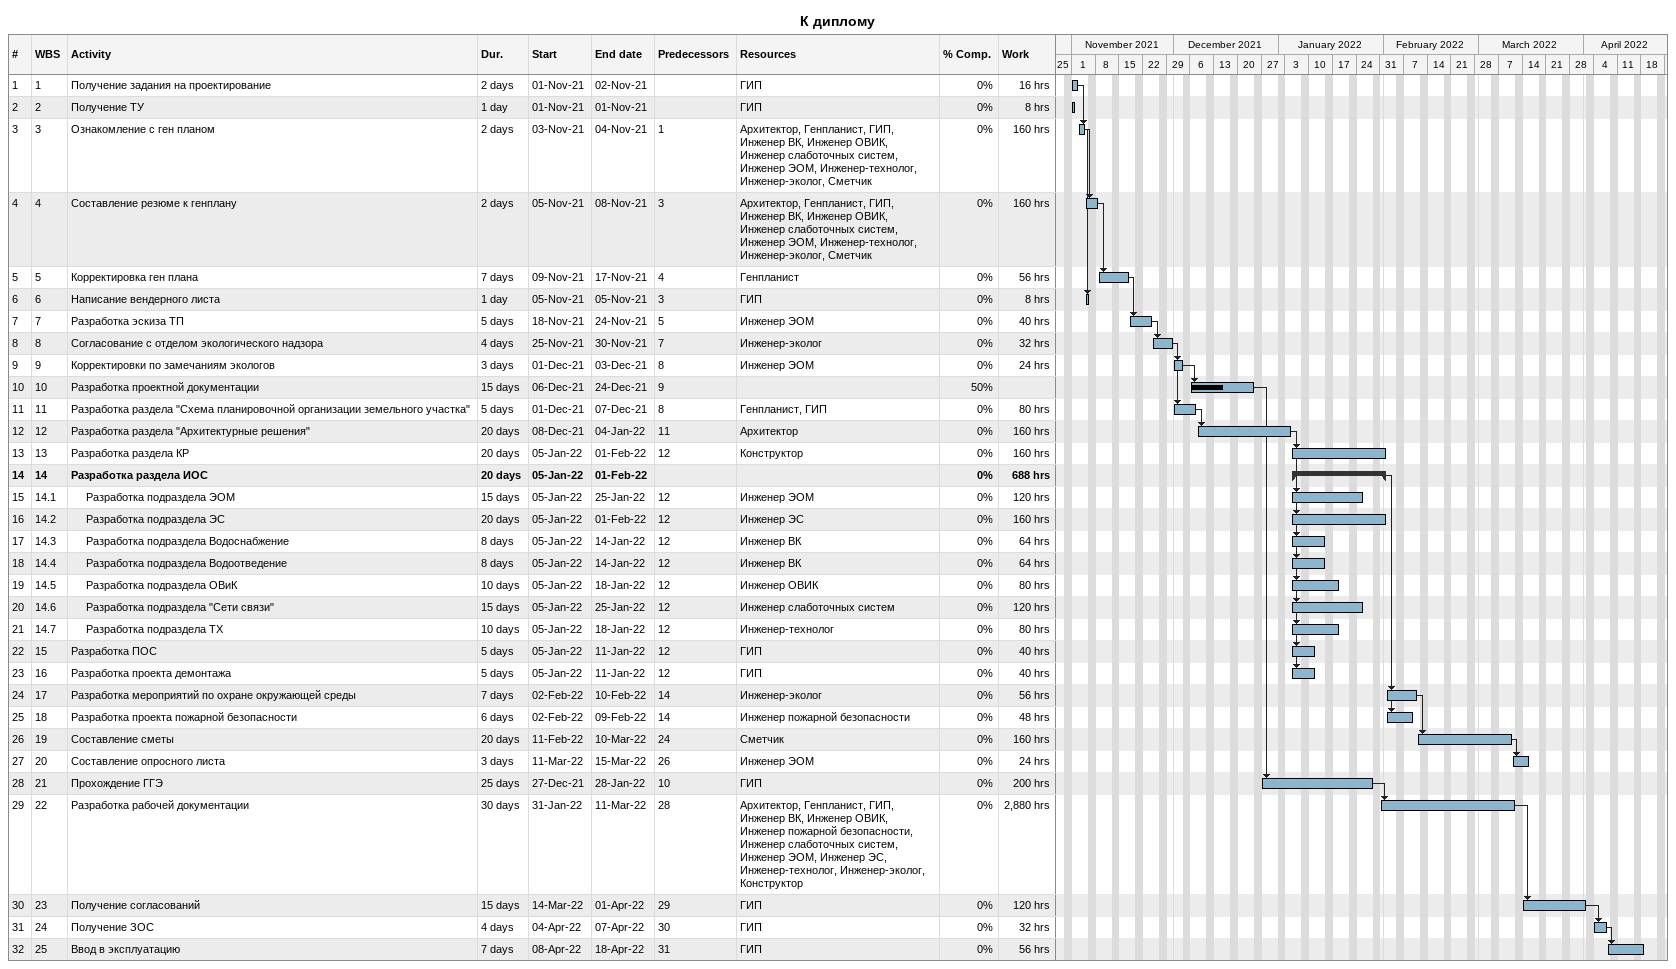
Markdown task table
К диплому

| ID | WBS | Task | Duration | Start | Finish | Predecessors | Resources | % complete | Work (h) |
|---|---|---|---|---|---|---|---|---|---|
| 1 | 1 | Получение задания на проектирование | 2d | 2021-11-01 | 2021-11-02 |  | ГИП | 0 | 16 |
| 2 | 2 | Получение ТУ | 1d | 2021-11-01 | 2021-11-01 |  | ГИП | 0 | 8 |
| 3 | 3 | Ознакомление с ген планом | 2d | 2021-11-03 | 2021-11-04 | 1 | Архитектор, Генпланист, ГИП, Инженер ВК, Инженер ОВИК, Инженер слаботочных систем, Инженер ЭОМ, Инженер-технолог, Инженер-эколог, Сметчик | 0 | 160 |
| 4 | 4 | Составление резюме к генплану | 2d | 2021-11-05 | 2021-11-08 | 3 | Архитектор, Генпланист, ГИП, Инженер ВК, Инженер ОВИК, Инженер слаботочных систем, Инженер ЭОМ, Инженер-технолог, Инженер-эколог, Сметчик | 0 | 160 |
| 5 | 5 | Корректировка ген плана | 7d | 2021-11-09 | 2021-11-17 | 4 | Генпланист | 0 | 56 |
| 6 | 6 | Написание вендерного листа | 1d | 2021-11-05 | 2021-11-05 | 3 | ГИП | 0 | 8 |
| 7 | 7 | Разработка эскиза ТП | 5d | 2021-11-18 | 2021-11-24 | 5 | Инженер ЭОМ | 0 | 40 |
| 8 | 8 | Согласование с отделом экологического надзора | 4d | 2021-11-25 | 2021-11-30 | 7 | Инженер-эколог | 0 | 32 |
| 9 | 9 | Корректировки по замечаниям экологов | 3d | 2021-12-01 | 2021-12-03 | 8 | Инженер ЭОМ | 0 | 24 |
| 10 | 10 | Разработка проектной документации | 15d | 2021-12-06 | 2021-12-24 | 9 |  | 50 |  |
| 11 | 11 | Разработка раздела "Схема планировочной организации земельного участка" | 5d | 2021-12-01 | 2021-12-07 | 8 | Генпланист, ГИП | 0 | 80 |
| 12 | 12 | Разработка раздела "Архитектурные решения" | 20d | 2021-12-08 | 2022-01-04 | 11 | Архитектор | 0 | 160 |
| 13 | 13 | Разработка раздела КР | 20d | 2022-01-05 | 2022-02-01 | 12 | Конструктор | 0 | 160 |
| 14 | 14 | **Разработка раздела ИОС** | 20d | 2022-01-05 | 2022-02-01 |  |  | 0 | 688 |
| 15 | 14.1 | Разработка подраздела ЭОМ | 15d | 2022-01-05 | 2022-01-25 | 12 | Инженер ЭОМ | 0 | 120 |
| 16 | 14.2 | Разработка подраздела ЭС | 20d | 2022-01-05 | 2022-02-01 | 12 | Инженер ЭС | 0 | 160 |
| 17 | 14.3 | Разработка подраздела Водоснабжение | 8d | 2022-01-05 | 2022-01-14 | 12 | Инженер ВК | 0 | 64 |
| 18 | 14.4 | Разработка подраздела Водоотведение | 8d | 2022-01-05 | 2022-01-14 | 12 | Инженер ВК | 0 | 64 |
| 19 | 14.5 | Разработка подраздела ОВиК | 10d | 2022-01-05 | 2022-01-18 | 12 | Инженер ОВИК | 0 | 80 |
| 20 | 14.6 | Разработка подраздела "Сети связи" | 15d | 2022-01-05 | 2022-01-25 | 12 | Инженер слаботочных систем | 0 | 120 |
| 21 | 14.7 | Разработка подраздела ТХ | 10d | 2022-01-05 | 2022-01-18 | 12 | Инженер-технолог | 0 | 80 |
| 22 | 15 | Разработка ПОС | 5d | 2022-01-05 | 2022-01-11 | 12 | ГИП | 0 | 40 |
| 23 | 16 | Разработка проекта демонтажа | 5d | 2022-01-05 | 2022-01-11 | 12 | ГИП | 0 | 40 |
| 24 | 17 | Разработка мероприятий по охране окружающей среды | 7d | 2022-02-02 | 2022-02-10 | 14 | Инженер-эколог | 0 | 56 |
| 25 | 18 | Разработка проекта пожарной безопасности | 6d | 2022-02-02 | 2022-02-09 | 14 | Инженер пожарной безопасности | 0 | 48 |
| 26 | 19 | Составление сметы | 20d | 2022-02-11 | 2022-03-10 | 24 | Сметчик | 0 | 160 |
| 27 | 20 | Составление опросного листа | 3d | 2022-03-11 | 2022-03-15 | 26 | Инженер ЭОМ | 0 | 24 |
| 28 | 21 | Прохождение ГГЭ | 25d | 2021-12-27 | 2022-01-28 | 10 | ГИП | 0 | 200 |
| 29 | 22 | Разработка рабочей документации | 30d | 2022-01-31 | 2022-03-11 | 28 | Архитектор, Генпланист, ГИП, Инженер ВК, Инженер ОВИК, Инженер пожарной безопасности, Инженер слаботочных систем, Инженер ЭОМ, Инженер ЭС, Инженер-технолог, Инженер-эколог, Конструктор | 0 | 2880 |
| 30 | 23 | Получение согласований | 15d | 2022-03-14 | 2022-04-01 | 29 | ГИП | 0 | 120 |
| 31 | 24 | Получение ЗОС | 4d | 2022-04-04 | 2022-04-07 | 30 | ГИП | 0 | 32 |
| 32 | 25 | Ввод в эксплуатацию | 7d | 2022-04-08 | 2022-04-18 | 31 | ГИП | 0 | 56 |
